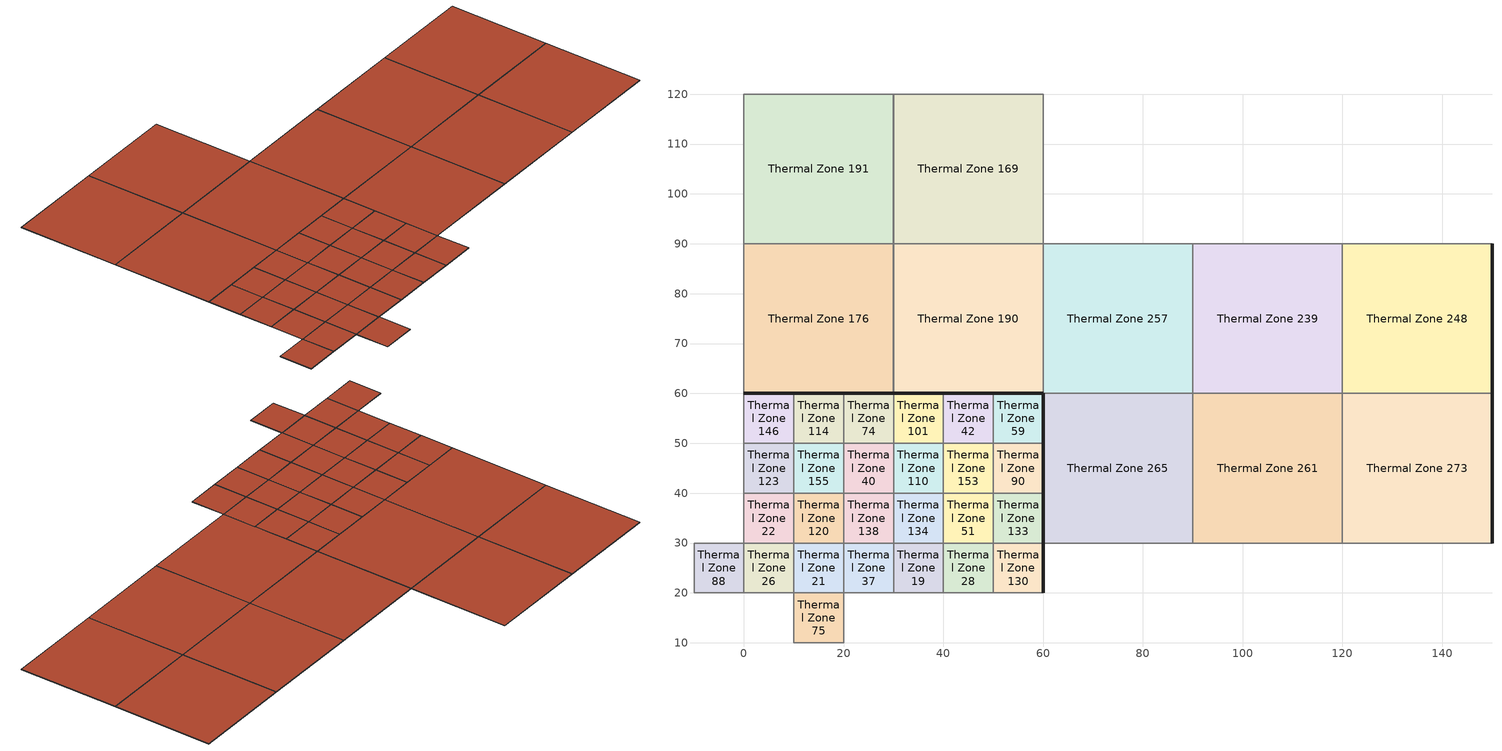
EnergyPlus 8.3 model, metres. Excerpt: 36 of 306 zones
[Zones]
Thermal Zone 101
 floor ground (ASHRAE 90.1-2004 ExtWall Mass ClimateZone 6): 30,60 40,60 40,50 30,50 z-0.1
 wall outside (ASHRAE 90.1-2004 ExtWall Mass ClimateZone 6): 40,60 30,60 z-0.1:0
 wall to Thermal Zone 42 (ASHRAE 90.1-2004 ExtWall Mass ClimateZone 6): 40,50 40,60 z-0.1:0
 wall to Thermal Zone 110 (ASHRAE 90.1-2004 ExtWall Mass ClimateZone 6): 30,50 40,50 z-0.1:0
 wall to Thermal Zone 74 (ASHRAE 90.1-2004 ExtWall Mass ClimateZone 6 Reversed): 30,60 30,50 z-0.1:0
 roof outside (ASHRAE 90.1-2004 ExtWall Mass ClimateZone 6): 30,50 40,50 40,60 30,60 z0
Thermal Zone 110
 floor ground (ASHRAE 90.1-2004 ExtWall Mass ClimateZone 6): 30,50 40,50 40,40 30,40 z-0.1
 wall to Thermal Zone 153 (ASHRAE 90.1-2004 ExtWall Mass ClimateZone 6): 40,40 40,50 z-0.1:0
 wall to Thermal Zone 134 (ASHRAE 90.1-2004 ExtWall Mass ClimateZone 6): 30,40 40,40 z-0.1:0
 wall to Thermal Zone 40 (ASHRAE 90.1-2004 ExtWall Mass ClimateZone 6 Reversed): 30,50 30,40 z-0.1:0
 roof outside (ASHRAE 90.1-2004 ExtWall Mass ClimateZone 6): 30,40 40,40 40,50 30,50 z0
Thermal Zone 114
 floor ground (ASHRAE 90.1-2004 ExtWall Mass ClimateZone 6): 10,60 20,60 20,50 10,50 z-0.1
 wall outside (ASHRAE 90.1-2004 ExtWall Mass ClimateZone 6): 20,60 10,60 z-0.1:0
 wall to Thermal Zone 74 (ASHRAE 90.1-2004 ExtWall Mass ClimateZone 6): 20,50 20,60 z-0.1:0
 wall to Thermal Zone 155 (ASHRAE 90.1-2004 ExtWall Mass ClimateZone 6): 10,50 20,50 z-0.1:0
 wall to Thermal Zone 146 (ASHRAE 90.1-2004 ExtWall Mass ClimateZone 6 Reversed): 10,60 10,50 z-0.1:0
 roof outside (ASHRAE 90.1-2004 ExtWall Mass ClimateZone 6): 10,50 20,50 20,60 10,60 z0
Thermal Zone 120
 floor ground (ASHRAE 90.1-2004 ExtWall Mass ClimateZone 6): 10,40 20,40 20,30 10,30 z-0.1
 wall to Thermal Zone 155 (ASHRAE 90.1-2004 ExtWall Mass ClimateZone 6 Reversed): 20,40 10,40 z-0.1:0
 wall to Thermal Zone 138 (ASHRAE 90.1-2004 ExtWall Mass ClimateZone 6): 20,30 20,40 z-0.1:0
 wall to Thermal Zone 21 (ASHRAE 90.1-2004 ExtWall Mass ClimateZone 6): 10,30 20,30 z-0.1:0
 wall to Thermal Zone 22 (ASHRAE 90.1-2004 ExtWall Mass ClimateZone 6 Reversed): 10,40 10,30 z-0.1:0
 roof outside (ASHRAE 90.1-2004 ExtWall Mass ClimateZone 6): 10,30 20,30 20,40 10,40 z0
Thermal Zone 123
 floor ground (ASHRAE 90.1-2004 ExtWall Mass ClimateZone 6): 0,50 10,50 10,40 0,40 z-0.1
 wall to Thermal Zone 146 (ASHRAE 90.1-2004 ExtWall Mass ClimateZone 6 Reversed): 10,50 0,50 z-0.1:0
 wall to Thermal Zone 155 (ASHRAE 90.1-2004 ExtWall Mass ClimateZone 6): 10,40 10,50 z-0.1:0
 wall to Thermal Zone 22 (ASHRAE 90.1-2004 ExtWall Mass ClimateZone 6): 0,40 10,40 z-0.1:0
 wall to Thermal Zone 161 (ASHRAE 90.1-2004 ExtWall Mass ClimateZone 6 Reversed): 0,50 0,40 z-0.1:0
 roof outside (ASHRAE 90.1-2004 ExtWall Mass ClimateZone 6): 0,40 10,40 10,50 0,50 z0
Thermal Zone 130
 floor ground (ASHRAE 90.1-2004 ExtWall Mass ClimateZone 6): 50,30 60,30 60,20 50,20 z-0.1
 wall outside (ASHRAE 90.1-2004 ExtWall Mass ClimateZone 6): 60,20 60,30 z-0.1:0
 wall to Thermal Zone 133 (ASHRAE 90.1-2004 ExtWall Mass ClimateZone 6 Reversed): 60,30 50,30 z-0.1:0
 wall to Thermal Zone 108 (ASHRAE 90.1-2004 ExtWall Mass ClimateZone 6): 50,20 60,20 z-0.1:0
 wall to Thermal Zone 28 (ASHRAE 90.1-2004 ExtWall Mass ClimateZone 6 Reversed): 50,30 50,20 z-0.1:0
 roof outside (ASHRAE 90.1-2004 ExtWall Mass ClimateZone 6): 50,20 60,20 60,30 50,30 z0
Thermal Zone 133
 floor ground (ASHRAE 90.1-2004 ExtWall Mass ClimateZone 6): 50,40 60,40 60,30 50,30 z-0.1
 wall outside (ASHRAE 90.1-2004 ExtWall Mass ClimateZone 6): 60,30 60,40 z-0.1:0
 wall to Thermal Zone 90 (ASHRAE 90.1-2004 ExtWall Mass ClimateZone 6 Reversed): 60,40 50,40 z-0.1:0
 wall to Thermal Zone 51 (ASHRAE 90.1-2004 ExtWall Mass ClimateZone 6 Reversed): 50,40 50,30 z-0.1:0
 roof outside (ASHRAE 90.1-2004 ExtWall Mass ClimateZone 6): 50,30 60,30 60,40 50,40 z0
Thermal Zone 134
 floor ground (ASHRAE 90.1-2004 ExtWall Mass ClimateZone 6): 30,40 40,40 40,30 30,30 z-0.1
 wall to Thermal Zone 51 (ASHRAE 90.1-2004 ExtWall Mass ClimateZone 6): 40,30 40,40 z-0.1:0
 wall to Thermal Zone 19 (ASHRAE 90.1-2004 ExtWall Mass ClimateZone 6): 30,30 40,30 z-0.1:0
 wall to Thermal Zone 138 (ASHRAE 90.1-2004 ExtWall Mass ClimateZone 6 Reversed): 30,40 30,30 z-0.1:0
 roof outside (ASHRAE 90.1-2004 ExtWall Mass ClimateZone 6): 30,30 40,30 40,40 30,40 z0
Thermal Zone 138
 floor ground (ASHRAE 90.1-2004 ExtWall Mass ClimateZone 6): 20,40 30,40 30,30 20,30 z-0.1
 wall to Thermal Zone 40 (ASHRAE 90.1-2004 ExtWall Mass ClimateZone 6 Reversed): 30,40 20,40 z-0.1:0
 wall to Thermal Zone 37 (ASHRAE 90.1-2004 ExtWall Mass ClimateZone 6): 20,30 30,30 z-0.1:0
 roof outside (ASHRAE 90.1-2004 ExtWall Mass ClimateZone 6): 20,30 30,30 30,40 20,40 z0
Thermal Zone 146
 floor ground (ASHRAE 90.1-2004 ExtWall Mass ClimateZone 6): 0,60 10,60 10,50 0,50 z-0.1
 wall outside (ASHRAE 90.1-2004 ExtWall Mass ClimateZone 6): 10,60 0,60 z-0.1:0
 wall to Thermal Zone 34 (ASHRAE 90.1-2004 ExtWall Mass ClimateZone 6 Reversed): 0,60 0,50 z-0.1:0
 roof outside (ASHRAE 90.1-2004 ExtWall Mass ClimateZone 6): 0,50 10,50 10,60 0,60 z0
Thermal Zone 153
 floor ground (ASHRAE 90.1-2004 ExtWall Mass ClimateZone 6): 40,50 50,50 50,40 40,40 z-0.1
 wall to Thermal Zone 42 (ASHRAE 90.1-2004 ExtWall Mass ClimateZone 6 Reversed): 50,50 40,50 z-0.1:0
 wall to Thermal Zone 90 (ASHRAE 90.1-2004 ExtWall Mass ClimateZone 6): 50,40 50,50 z-0.1:0
 wall to Thermal Zone 51 (ASHRAE 90.1-2004 ExtWall Mass ClimateZone 6): 40,40 50,40 z-0.1:0
 roof outside (ASHRAE 90.1-2004 ExtWall Mass ClimateZone 6): 40,40 50,40 50,50 40,50 z0
Thermal Zone 155
 floor ground (ASHRAE 90.1-2004 ExtWall Mass ClimateZone 6): 10,50 20,50 20,40 10,40 z-0.1
 wall to Thermal Zone 40 (ASHRAE 90.1-2004 ExtWall Mass ClimateZone 6): 20,40 20,50 z-0.1:0
 roof outside (ASHRAE 90.1-2004 ExtWall Mass ClimateZone 6): 10,40 20,40 20,50 10,50 z0
Thermal Zone 169
 floor ground (ASHRAE 90.1-2004 ExtWall Mass ClimateZone 6): 30,120 60,120 60,90 30,90 z-0.1
 wall to Thermal Zone 166 (ASHRAE 90.1-2004 ExtWall Mass ClimateZone 6 Reversed): 60,120 30,120 z-0.1:0
 wall to Thermal Zone 260 (ASHRAE 90.1-2004 ExtWall Mass ClimateZone 6): 60,90 60,120 z-0.1:0
 wall to Thermal Zone 190 (ASHRAE 90.1-2004 ExtWall Mass ClimateZone 6): 30,90 60,90 z-0.1:0
 wall to Thermal Zone 191 (ASHRAE 90.1-2004 ExtWall Mass ClimateZone 6 Reversed): 30,120 30,90 z-0.1:0
 roof outside (ASHRAE 90.1-2004 ExtWall Mass ClimateZone 6): 30,90 60,90 60,120 30,120 z0
Thermal Zone 176
 floor ground (ASHRAE 90.1-2004 ExtWall Mass ClimateZone 6): 0,90 30,90 30,60 0,60 z-0.1
 wall outside (ASHRAE 90.1-2004 ExtWall Mass ClimateZone 6): 0,60 30,60 z-0.1:0
 wall to Thermal Zone 191 (ASHRAE 90.1-2004 ExtWall Mass ClimateZone 6 Reversed): 30,90 0,90 z-0.1:0
 wall to Thermal Zone 190 (ASHRAE 90.1-2004 ExtWall Mass ClimateZone 6): 30,60 30,90 z-0.1:0
 wall to Thermal Zone 184 (ASHRAE 90.1-2004 ExtWall Mass ClimateZone 6 Reversed): 0,90 0,60 z-0.1:0
 roof outside (ASHRAE 90.1-2004 ExtWall Mass ClimateZone 6): 0,60 30,60 30,90 0,90 z0
Thermal Zone 19
 floor ground (ASHRAE 90.1-2004 ExtWall Mass ClimateZone 6): 30,30 40,30 40,20 30,20 z-0.1
 wall to Thermal Zone 28 (ASHRAE 90.1-2004 ExtWall Mass ClimateZone 6): 40,20 40,30 z-0.1:0
 wall to Thermal Zone 47 (ASHRAE 90.1-2004 ExtWall Mass ClimateZone 6): 30,20 40,20 z-0.1:0
 wall to Thermal Zone 37 (ASHRAE 90.1-2004 ExtWall Mass ClimateZone 6 Reversed): 30,30 30,20 z-0.1:0
 roof outside (ASHRAE 90.1-2004 ExtWall Mass ClimateZone 6): 30,20 40,20 40,30 30,30 z0
Thermal Zone 190
 floor ground (ASHRAE 90.1-2004 ExtWall Mass ClimateZone 6): 30,90 60,90 60,60 30,60 z-0.1
 wall outside (ASHRAE 90.1-2004 ExtWall Mass ClimateZone 6): 30,60 60,60 z-0.1:0
 wall to Thermal Zone 257 (ASHRAE 90.1-2004 ExtWall Mass ClimateZone 6): 60,60 60,90 z-0.1:0
 roof outside (ASHRAE 90.1-2004 ExtWall Mass ClimateZone 6): 30,60 60,60 60,90 30,90 z0
Thermal Zone 191
 floor ground (ASHRAE 90.1-2004 ExtWall Mass ClimateZone 6): 0,120 30,120 30,90 0,90 z-0.1
 wall to Thermal Zone 172 (ASHRAE 90.1-2004 ExtWall Mass ClimateZone 6 Reversed): 30,120 0,120 z-0.1:0
 wall to Thermal Zone 164 (ASHRAE 90.1-2004 ExtWall Mass ClimateZone 6 Reversed): 0,120 0,90 z-0.1:0
 roof outside (ASHRAE 90.1-2004 ExtWall Mass ClimateZone 6): 0,90 30,90 30,120 0,120 z0
Thermal Zone 21
 floor ground (ASHRAE 90.1-2004 ExtWall Mass ClimateZone 6): 10,30 20,30 20,20 10,20 z-0.1
 wall to Thermal Zone 37 (ASHRAE 90.1-2004 ExtWall Mass ClimateZone 6): 20,20 20,30 z-0.1:0
 wall to Thermal Zone 75 (ASHRAE 90.1-2004 ExtWall Mass ClimateZone 6): 10,20 20,20 z-0.1:0
 wall to Thermal Zone 26 (ASHRAE 90.1-2004 ExtWall Mass ClimateZone 6 Reversed): 10,30 10,20 z-0.1:0
 roof outside (ASHRAE 90.1-2004 ExtWall Mass ClimateZone 6): 10,20 20,20 20,30 10,30 z0
Thermal Zone 22
 floor ground (ASHRAE 90.1-2004 ExtWall Mass ClimateZone 6): 0,40 10,40 10,30 0,30 z-0.1
 wall to Thermal Zone 26 (ASHRAE 90.1-2004 ExtWall Mass ClimateZone 6): 0,30 10,30 z-0.1:0
 wall to Thermal Zone 109 (ASHRAE 90.1-2004 ExtWall Mass ClimateZone 6 Reversed): 0,40 0,30 z-0.1:0
 roof outside (ASHRAE 90.1-2004 ExtWall Mass ClimateZone 6): 0,30 10,30 10,40 0,40 z0
Thermal Zone 239
 floor ground (ASHRAE 90.1-2004 ExtWall Mass ClimateZone 6): 90,90 120,90 120,60 90,60 z-0.1
 wall to Thermal Zone 249 (ASHRAE 90.1-2004 ExtWall Mass ClimateZone 6 Reversed): 120,90 90,90 z-0.1:0
 wall to Thermal Zone 248 (ASHRAE 90.1-2004 ExtWall Mass ClimateZone 6): 120,60 120,90 z-0.1:0
 wall to Thermal Zone 261 (ASHRAE 90.1-2004 ExtWall Mass ClimateZone 6): 90,60 120,60 z-0.1:0
 wall to Thermal Zone 257 (ASHRAE 90.1-2004 ExtWall Mass ClimateZone 6 Reversed): 90,90 90,60 z-0.1:0
 roof outside (ASHRAE 90.1-2004 ExtWall Mass ClimateZone 6): 90,60 120,60 120,90 90,90 z0
Thermal Zone 248
 floor ground (ASHRAE 90.1-2004 ExtWall Mass ClimateZone 6): 120,90 150,90 150,60 120,60 z-0.1
 wall outside (ASHRAE 90.1-2004 ExtWall Mass ClimateZone 6): 150,60 150,90 z-0.1:0
 wall to Thermal Zone 243 (ASHRAE 90.1-2004 ExtWall Mass ClimateZone 6 Reversed): 150,90 120,90 z-0.1:0
 wall to Thermal Zone 273 (ASHRAE 90.1-2004 ExtWall Mass ClimateZone 6): 120,60 150,60 z-0.1:0
 roof outside (ASHRAE 90.1-2004 ExtWall Mass ClimateZone 6): 120,60 150,60 150,90 120,90 z0
Thermal Zone 257
 floor ground (ASHRAE 90.1-2004 ExtWall Mass ClimateZone 6): 60,90 90,90 90,60 60,60 z-0.1
 wall to Thermal Zone 260 (ASHRAE 90.1-2004 ExtWall Mass ClimateZone 6 Reversed): 90,90 60,90 z-0.1:0
 wall to Thermal Zone 265 (ASHRAE 90.1-2004 ExtWall Mass ClimateZone 6): 60,60 90,60 z-0.1:0
 roof outside (ASHRAE 90.1-2004 ExtWall Mass ClimateZone 6): 60,60 90,60 90,90 60,90 z0
Thermal Zone 26
 floor ground (ASHRAE 90.1-2004 ExtWall Mass ClimateZone 6): 0,30 10,30 10,20 0,20 z-0.1
 wall to Thermal Zone 30 (ASHRAE 90.1-2004 ExtWall Mass ClimateZone 6): 0,20 10,20 z-0.1:0
 wall to Thermal Zone 88 (ASHRAE 90.1-2004 ExtWall Mass ClimateZone 6 Reversed): 0,30 0,20 z-0.1:0
 roof outside (ASHRAE 90.1-2004 ExtWall Mass ClimateZone 6): 0,20 10,20 10,30 0,30 z0
Thermal Zone 261
 floor ground (ASHRAE 90.1-2004 ExtWall Mass ClimateZone 6): 90,60 120,60 120,30 90,30 z-0.1
 wall to Thermal Zone 273 (ASHRAE 90.1-2004 ExtWall Mass ClimateZone 6): 120,30 120,60 z-0.1:0
 wall to Thermal Zone 251 (ASHRAE 90.1-2004 ExtWall Mass ClimateZone 6): 90,30 120,30 z-0.1:0
 wall to Thermal Zone 265 (ASHRAE 90.1-2004 ExtWall Mass ClimateZone 6 Reversed): 90,60 90,30 z-0.1:0
 roof outside (ASHRAE 90.1-2004 ExtWall Mass ClimateZone 6): 90,30 120,30 120,60 90,60 z0
Thermal Zone 265
 floor ground (ASHRAE 90.1-2004 ExtWall Mass ClimateZone 6): 60,60 90,60 90,30 60,30 z-0.1
 wall outside (ASHRAE 90.1-2004 ExtWall Mass ClimateZone 6): 60,60 60,30 z-0.1:0
 wall to Thermal Zone 254 (ASHRAE 90.1-2004 ExtWall Mass ClimateZone 6): 60,30 90,30 z-0.1:0
 roof outside (ASHRAE 90.1-2004 ExtWall Mass ClimateZone 6): 60,30 90,30 90,60 60,60 z0
Thermal Zone 273
 floor ground (ASHRAE 90.1-2004 ExtWall Mass ClimateZone 6): 120,60 150,60 150,30 120,30 z-0.1
 wall outside (ASHRAE 90.1-2004 ExtWall Mass ClimateZone 6): 150,30 150,60 z-0.1:0
 wall to Thermal Zone 272 (ASHRAE 90.1-2004 ExtWall Mass ClimateZone 6): 120,30 150,30 z-0.1:0
 roof outside (ASHRAE 90.1-2004 ExtWall Mass ClimateZone 6): 120,30 150,30 150,60 120,60 z0
Thermal Zone 28
 floor ground (ASHRAE 90.1-2004 ExtWall Mass ClimateZone 6): 40,30 50,30 50,20 40,20 z-0.1
 wall to Thermal Zone 51 (ASHRAE 90.1-2004 ExtWall Mass ClimateZone 6 Reversed): 50,30 40,30 z-0.1:0
 wall to Thermal Zone 157 (ASHRAE 90.1-2004 ExtWall Mass ClimateZone 6): 40,20 50,20 z-0.1:0
 roof outside (ASHRAE 90.1-2004 ExtWall Mass ClimateZone 6): 40,20 50,20 50,30 40,30 z0
Thermal Zone 37
 floor ground (ASHRAE 90.1-2004 ExtWall Mass ClimateZone 6): 20,30 30,30 30,20 20,20 z-0.1
 wall to Thermal Zone 111 (ASHRAE 90.1-2004 ExtWall Mass ClimateZone 6): 20,20 30,20 z-0.1:0
 roof outside (ASHRAE 90.1-2004 ExtWall Mass ClimateZone 6): 20,20 30,20 30,30 20,30 z0
Thermal Zone 40
 floor ground (ASHRAE 90.1-2004 ExtWall Mass ClimateZone 6): 20,50 30,50 30,40 20,40 z-0.1
 wall to Thermal Zone 74 (ASHRAE 90.1-2004 ExtWall Mass ClimateZone 6 Reversed): 30,50 20,50 z-0.1:0
 roof outside (ASHRAE 90.1-2004 ExtWall Mass ClimateZone 6): 20,40 30,40 30,50 20,50 z0
Thermal Zone 42
 floor ground (ASHRAE 90.1-2004 ExtWall Mass ClimateZone 6): 40,60 50,60 50,50 40,50 z-0.1
 wall outside (ASHRAE 90.1-2004 ExtWall Mass ClimateZone 6): 50,60 40,60 z-0.1:0
 wall to Thermal Zone 59 (ASHRAE 90.1-2004 ExtWall Mass ClimateZone 6): 50,50 50,60 z-0.1:0
 roof outside (ASHRAE 90.1-2004 ExtWall Mass ClimateZone 6): 40,50 50,50 50,60 40,60 z0
Thermal Zone 51
 floor ground (ASHRAE 90.1-2004 ExtWall Mass ClimateZone 6): 40,40 50,40 50,30 40,30 z-0.1
 roof outside (ASHRAE 90.1-2004 ExtWall Mass ClimateZone 6): 40,30 50,30 50,40 40,40 z0
Thermal Zone 59
 floor ground (ASHRAE 90.1-2004 ExtWall Mass ClimateZone 6): 50,60 60,60 60,50 50,50 z-0.1
 wall outside (ASHRAE 90.1-2004 ExtWall Mass ClimateZone 6): 60,50 60,60 50,60 z-0.1:0
 wall to Thermal Zone 90 (ASHRAE 90.1-2004 ExtWall Mass ClimateZone 6): 50,50 60,50 z-0.1:0
 roof outside (ASHRAE 90.1-2004 ExtWall Mass ClimateZone 6): 50,50 60,50 60,60 50,60 z0
Thermal Zone 74
 floor ground (ASHRAE 90.1-2004 ExtWall Mass ClimateZone 6): 20,60 30,60 30,50 20,50 z-0.1
 wall outside (ASHRAE 90.1-2004 ExtWall Mass ClimateZone 6): 30,60 20,60 z-0.1:0
 roof outside (ASHRAE 90.1-2004 ExtWall Mass ClimateZone 6): 20,50 30,50 30,60 20,60 z0
Thermal Zone 75
 floor ground (ASHRAE 90.1-2004 ExtWall Mass ClimateZone 6): 10,20 20,20 20,10 10,10 z-0.1
 wall to Thermal Zone 111 (ASHRAE 90.1-2004 ExtWall Mass ClimateZone 6): 20,10 20,20 z-0.1:0
 wall to Thermal Zone 94 (ASHRAE 90.1-2004 ExtWall Mass ClimateZone 6): 10,10 20,10 z-0.1:0
 wall to Thermal Zone 30 (ASHRAE 90.1-2004 ExtWall Mass ClimateZone 6 Reversed): 10,20 10,10 z-0.1:0
 roof outside (ASHRAE 90.1-2004 ExtWall Mass ClimateZone 6): 10,10 20,10 20,20 10,20 z0
Thermal Zone 88
 floor ground (ASHRAE 90.1-2004 ExtWall Mass ClimateZone 6): -10,30 0,30 0,20 -10,20 z-0.1
 wall to Thermal Zone 109 (ASHRAE 90.1-2004 ExtWall Mass ClimateZone 6 Reversed): 0,30 -10,30 z-0.1:0
 wall to Thermal Zone 41 (ASHRAE 90.1-2004 ExtWall Mass ClimateZone 6): -10,20 0,20 z-0.1:0
 wall to Thermal Zone 129 (ASHRAE 90.1-2004 ExtWall Mass ClimateZone 6 Reversed): -10,30 -10,20 z-0.1:0
 roof outside (ASHRAE 90.1-2004 ExtWall Mass ClimateZone 6): -10,20 0,20 0,30 -10,30 z0
Thermal Zone 90
 floor ground (ASHRAE 90.1-2004 ExtWall Mass ClimateZone 6): 50,50 60,50 60,40 50,40 z-0.1
 wall outside (ASHRAE 90.1-2004 ExtWall Mass ClimateZone 6): 60,40 60,50 z-0.1:0
 roof outside (ASHRAE 90.1-2004 ExtWall Mass ClimateZone 6): 50,40 60,40 60,50 50,50 z0
[Building]
Building 1: North Axis {deg}=0; Solar Distribution=FullExteriorWithReflections
[Material] Thermal Absorptance=0.9
Name | Roughness | Thickness {m} | Conductivity {W/m-K} | Density {kg/m3} | Specific Heat {J/kg-K} | Solar Absorptance | Visible Absorptance
1/2IN Gypsum | Smooth | 0.0127 | 0.16 | 784.9 | 830 | 0.4 | 0.4
1IN Stucco | Smooth | 0.0253 | 0.6918 | 1858 | 837 | 0.92 | 0.92
8IN CONCRETE HW RefBldg | Rough | 0.2032 | 1.311 | 2240 | 836.8 | 0.7 | 0.7
Mass NonRes Wall Insulation-1.69 | MediumRough | 0.0623673 | 0.049 | 265 | 836.8 | 0.7 | 0.7
[Construction]
ASHRAE 90.1-2004 ExtWall Mass ClimateZone 6: 1IN Stucco, 8IN CONCRETE HW RefBldg, Mass NonRes Wall Insulation-1.69, 1/2IN Gypsum
ASHRAE 90.1-2004 ExtWall Mass ClimateZone 6 Reversed: 1/2IN Gypsum, Mass NonRes Wall Insulation-1.69, 8IN CONCRETE HW RefBldg, 1IN Stucco
[Zone]
Thermal Zone 101; Thermal Zone 110; Thermal Zone 114; Thermal Zone 120; Thermal Zone 123; Thermal Zone 130; Thermal Zone 133; Thermal Zone 134; Thermal Zone 138; Thermal Zone 146; Thermal Zone 153; Thermal Zone 155; Thermal Zone 169; Thermal Zone 176; Thermal Zone 19; Thermal Zone 190; Thermal Zone 191; Thermal Zone 21; Thermal Zone 22; Thermal Zone 239; Thermal Zone 248; Thermal Zone 257; Thermal Zone 26; Thermal Zone 261; Thermal Zone 265; Thermal Zone 273; Thermal Zone 28; Thermal Zone 37; Thermal Zone 40; Thermal Zone 42; Thermal Zone 51; Thermal Zone 59; Thermal Zone 74; Thermal Zone 75; Thermal Zone 88; Thermal Zone 90
